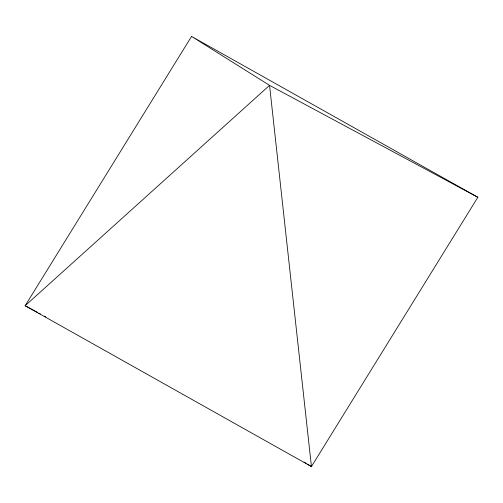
<?xml version="1.0" encoding="UTF-8"?>
<svg xmlns="http://www.w3.org/2000/svg" width="503" height="503" viewBox="0 0 503 503"><rect width="100%" height="100%" fill="white"/><g stroke="black" fill="none" stroke-linecap="round" stroke-linejoin="round"><path stroke-width="0.75" d="M191.561 36.417L25.15 305.723L311.439 466.583L477.85 197.277L191.561 36.417L269.551 85.353L477.85 197.277M37.562 312.426L25.15 305.723L269.551 85.353L311.439 466.583L307.434 464.106M38.938 313.174L40.322 313.916M44.459 316.154L45.836 316.896M304.101 462.037L306.101 463.276"/></g></svg>
